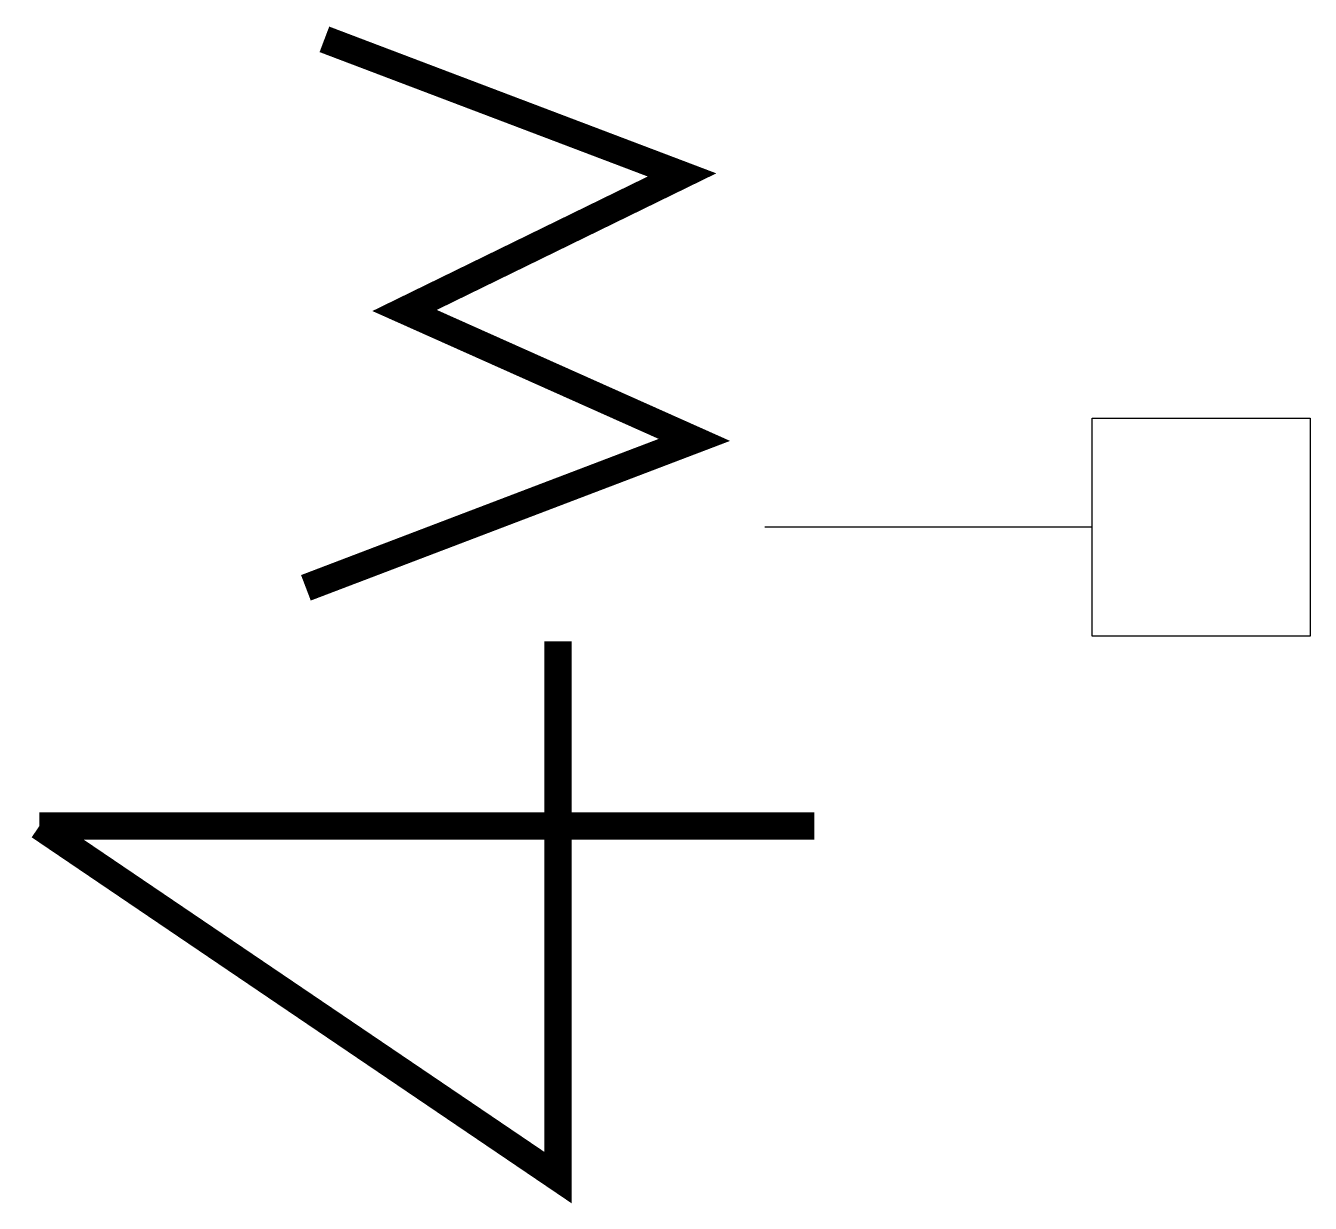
# Model space of a CAD drawing. Header units: millimetres. Extents: x -3103.279 to -3102.808, y 3754.474 to 3754.906.
import ezdxf

# ---------------------------------------------------------------- set-up
doc = ezdxf.new("R2010")
doc.units = ezdxf.units.MM
doc.header["$LTSCALE"] = 10
doc.layers.add('Ele_tomadas', color=2, linetype='Continuous')

msp = doc.modelspace()

# ---------------------------------------------------------------- linework, layer by layer
at = {"layer": 'Ele_tomadas', "color": 4}
msp.add_line((-3102.88815, 3754.72225), (-3103.00815, 3754.72225), dxfattribs=at)
at = {"layer": 'Ele_tomadas', "color": 1, "const_width": 0.01}
for points in [[(-3103.17651, 3754.69999), (-3103.03404, 3754.75423), (-3103.14033, 3754.80169), (-3103.03857, 3754.8514), (-3103.16973, 3754.90112)], [(-3103.08406, 3754.68037), (-3103.08406, 3754.48372), (-3103.27428, 3754.61264)], [(-3103.27428, 3754.61264), (-3102.99004, 3754.61264)]]:
    msp.add_lwpolyline(points, dxfattribs=at)
at = {"layer": 'Ele_tomadas', "color": 3}
msp.add_lwpolyline([(-3102.80815, 3754.68225), (-3102.88815, 3754.68225), (-3102.88815, 3754.76225), (-3102.80815, 3754.76225)], close=True, dxfattribs=at)

doc.saveas('drawing.dxf')
